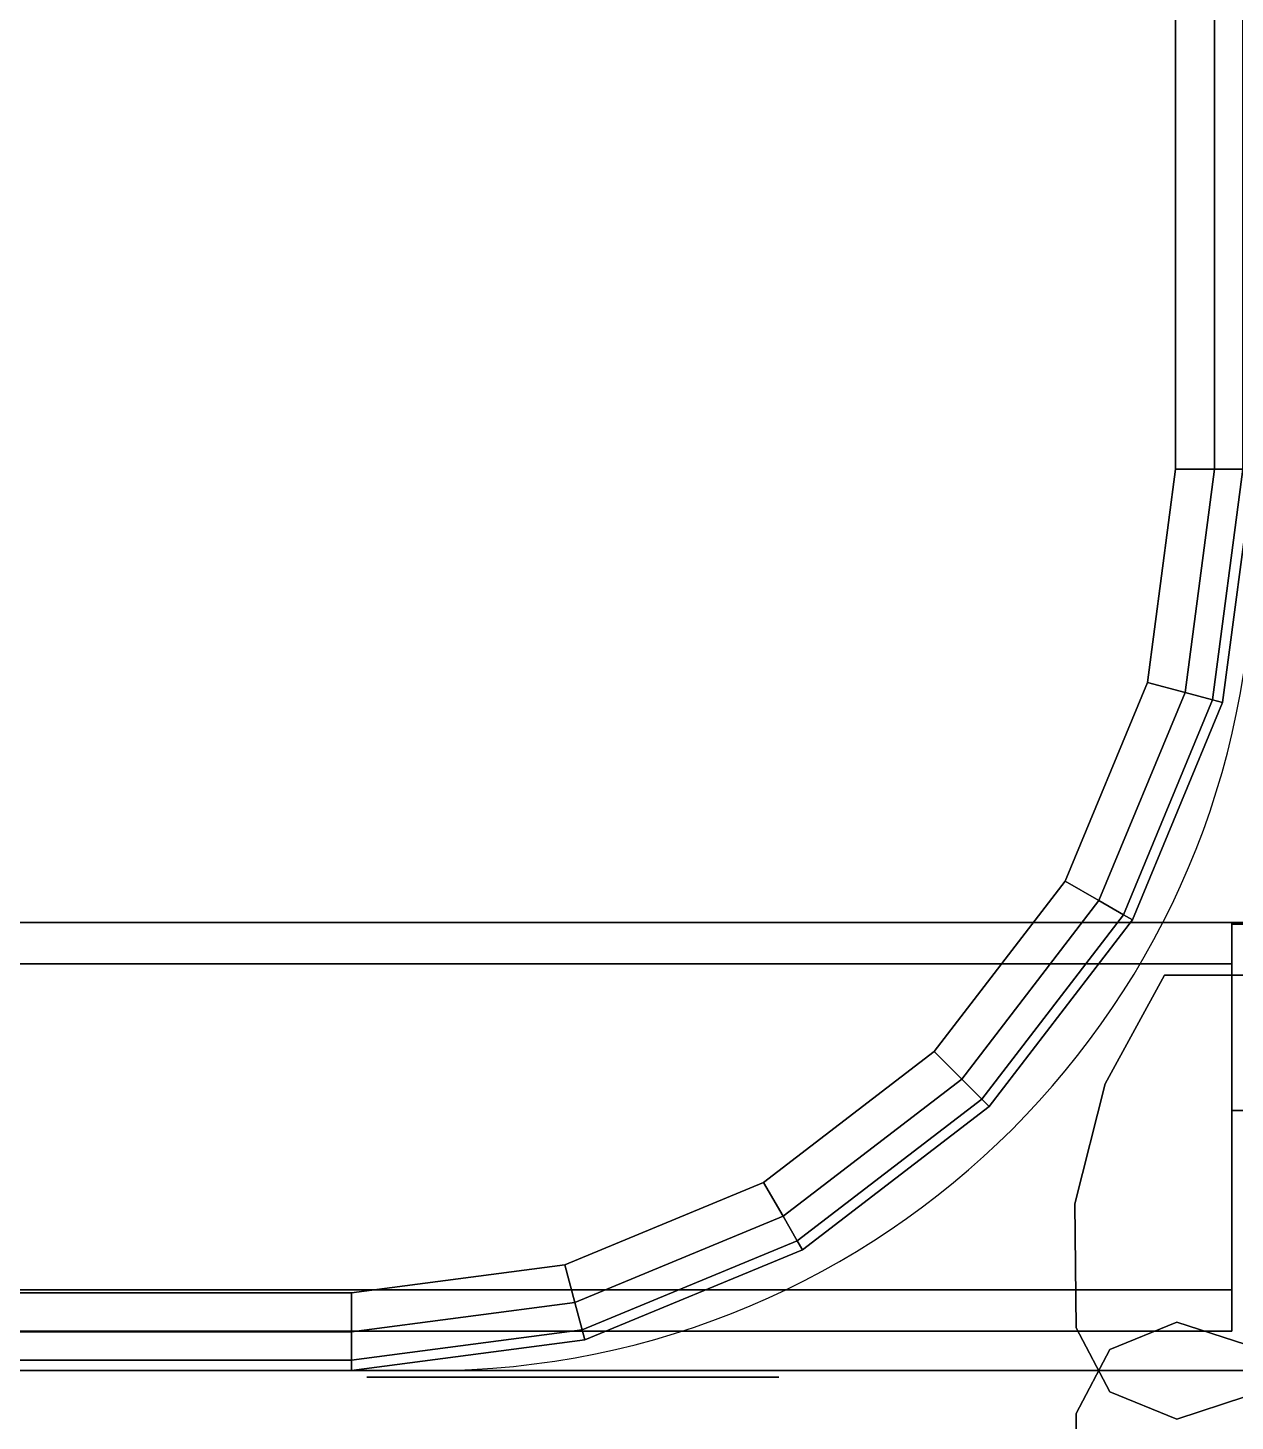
# Model space of a CAD drawing. Extents: x -170 to 1783, y -20 to 1205.
# Drawn here: x 1081.722 to 1083.553, y 255.658 to 257.773 of the extents above; entities that cross this region are included whole.
import ezdxf

# ---------------------------------------------------------------- set-up
doc = ezdxf.new("R2010")
doc.units = 0
doc.header["$LTSCALE"] = 96
doc.header["$MEASUREMENT"] = 0
for name, color, linetype in [('A-FURN-3-PANEL-TRIM', 7, 'Continuous'), ('A-FURN-3-WKSF-TOP', 7, 'Continuous'), ('A-FURN-3-WKSF-TRIM', 7, 'Continuous'), ('A-FURN-P-WKSF', 7, 'Continuous'), ('AFUPD-3-CSPT_3D', 7, 'Continuous'), ('AFUPD-3-RVBK_3D', 7, 'Continuous'), ('AFUPD-P', 7, 'Continuous'), ('MAIN_PANEL', 7, 'Continuous'), ('MAIN_STORAGE', 7, 'Continuous'), ('MAIN_WKSURF', 7, 'Continuous')]:
    doc.layers.add(name, color=color, linetype=linetype)

# ---------------------------------------------------------------- blocks, each defined once
blk = doc.blocks.new('EC-EFN-256')
at = {"layer": 'A-FURN-3-PANEL-TRIM', "color": 60, "linetype": 'Continuous'}
for points, invisible_edges in [([(23.605, -0.0328, 55.635), (23.3224, -0.0328, 55.635), (23.3224, 2.0328, 55.635), (23.605, 2.0328, 55.635)], 8), ([(23.9, 0.3185, 3.8013), (23.4, -0.1348, 3.8013), (23.9639, 0.0847, 3.8013), (23.9163, 0.1973, 3.8013)], 3), ([(23.9, 0.3185, 4.013), (23.9163, 0.1973, 4.013), (23.9639, 0.0847, 4.013), (23.4, -0.1348, 4.013)], 12), ([(23.9, 0.3185, 3.8013), (23.4, 0.3185, 3.8013), (23.4, -0.1348, 3.8013)], 12), ([(23.4, -0.1348, 4.013), (23.4, 0.3185, 4.013), (23.9, 0.3185, 4.013)], 12), ([(23.9639, 0.0847, 3.8013), (23.4, -0.1348, 3.8013), (24.0735, -0.1159, 3.8013), (24.0395, -0.0114, 3.8013)], 3), ([(23.9639, 0.0847, 4.013), (24.0395, -0.0114, 4.013), (24.0735, -0.1159, 4.013), (23.4, -0.1348, 4.013)], 12), ([(24.0735, -0.1159, 3.8013), (23.4, -0.1348, 3.8013), (23.935, -0.269, 3.8013), (24.0322, -0.2178, 3.8013)], 3), ([(24.0735, -0.1159, 4.013), (24.0322, -0.2178, 4.013), (23.935, -0.269, 4.013), (23.4, -0.1348, 4.013)], 12), ([(23.935, -0.269, 3.8013), (23.4, -0.1348, 3.8013), (23.5649, -0.2249, 3.8013), (23.7471, -0.2706, 3.8013)], 1), ([(23.935, -0.269, 4.013), (23.7471, -0.2706, 4.013), (23.5649, -0.2249, 4.013), (23.4, -0.1348, 4.013)], 8)]:
    blk.add_3dface(points, dxfattribs=dict(at, invisible_edges=invisible_edges))
for points in [[(23.605, 0.3574, 55.635), (23.605, 0.3574, 4.2397), (23.605, -0.0328, 4.2397), (23.605, -0.0328, 55.635)], [(23.4, -0.1348, 3.8013), (23.4, 0.3185, 3.8013), (23.4, 0.3185, 4.013), (23.4, -0.1348, 4.013)], [(23.3224, -0.0328, 4.2397), (23.3224, 0.045, 4.2397), (23.3224, 0.045, 55.635), (23.3224, -0.0328, 55.635)], [(24.0395, -0.0114, 3.8013), (24.0735, -0.1159, 3.8013), (24.0735, -0.1159, 4.013), (24.0395, -0.0114, 4.013)], [(23.605, -0.0328, 4.2397), (23.3224, -0.0328, 4.2397), (23.3224, -0.0328, 55.635), (23.605, -0.0328, 55.635)], [(24.0735, -0.1159, 3.8013), (24.0322, -0.2178, 3.8013), (24.0322, -0.2178, 4.013), (24.0735, -0.1159, 4.013)], [(23.5649, -0.2249, 3.8013), (23.4, -0.1348, 3.8013), (23.4, -0.1348, 4.013), (23.5649, -0.2249, 4.013)], [(23.7471, -0.2706, 3.8013), (23.5649, -0.2249, 3.8013), (23.5649, -0.2249, 4.013), (23.7471, -0.2706, 4.013)], [(24.0322, -0.2178, 3.8013), (23.935, -0.269, 3.8013), (23.935, -0.269, 4.013), (24.0322, -0.2178, 4.013)], [(23.935, -0.269, 3.8013), (23.7471, -0.2706, 3.8013), (23.7471, -0.2706, 4.013), (23.935, -0.269, 4.013)]]:
    blk.add_3dface(points, dxfattribs=at)
blk = doc.blocks.new('EC-EFN-456')
at = {"layer": 'A-FURN-3-PANEL-TRIM', "color": 60, "linetype": 'Continuous'}
for points, invisible_edges in [([(0.0361, 0.0847, 3.5747), (0.6, -0.1348, 3.5747), (0.1, 0.3185, 3.5747), (0.0837, 0.1973, 3.5747)], 3), ([(0.0361, 0.0847, 4.2397), (0.0837, 0.1973, 4.2397), (0.1, 0.3185, 4.2397), (0.6, -0.1348, 4.2397)], 12), ([(0.0361, 0.0847, 3.8013), (0.0837, 0.1973, 3.8013), (0.1, 0.3185, 3.8013), (0.6, -0.1348, 3.8013)], 12), ([(0.0361, 0.0847, 4.013), (0.6, -0.1348, 4.013), (0.1, 0.3185, 4.013), (0.0837, 0.1973, 4.013)], 3), ([(-0.0735, -0.1159, 3.5747), (0.6, -0.1348, 3.5747), (0.0361, 0.0847, 3.5747), (-0.0395, -0.0114, 3.5747)], 3), ([(-0.0735, -0.1159, 4.2397), (-0.0395, -0.0114, 4.2397), (0.0361, 0.0847, 4.2397), (0.6, -0.1348, 4.2397)], 12), ([(-0.0735, -0.1159, 3.8013), (-0.0395, -0.0114, 3.8013), (0.0361, 0.0847, 3.8013), (0.6, -0.1348, 3.8013)], 12), ([(-0.0735, -0.1159, 4.013), (0.6, -0.1348, 4.013), (0.0361, 0.0847, 4.013), (-0.0395, -0.0114, 4.013)], 3), ([(0.065, -0.269, 3.5747), (0.6, -0.1348, 3.5747), (-0.0735, -0.1159, 3.5747), (-0.0322, -0.2178, 3.5747)], 3), ([(0.065, -0.269, 4.2397), (-0.0322, -0.2178, 4.2397), (-0.0735, -0.1159, 4.2397), (0.6, -0.1348, 4.2397)], 12), ([(0.065, -0.269, 3.8013), (-0.0322, -0.2178, 3.8013), (-0.0735, -0.1159, 3.8013), (0.6, -0.1348, 3.8013)], 12), ([(0.065, -0.269, 4.013), (0.6, -0.1348, 4.013), (-0.0735, -0.1159, 4.013), (-0.0322, -0.2178, 4.013)], 3), ([(0.4351, -0.2249, 3.5747), (0.6, -0.1348, 3.5747), (0.065, -0.269, 3.5747), (0.2529, -0.2706, 3.5747)], 2), ([(0.4351, -0.2249, 4.2397), (0.2529, -0.2706, 4.2397), (0.065, -0.269, 4.2397), (0.6, -0.1348, 4.2397)], 4), ([(0.4351, -0.2249, 3.8013), (0.2529, -0.2706, 3.8013), (0.065, -0.269, 3.8013), (0.6, -0.1348, 3.8013)], 4), ([(0.4351, -0.2249, 4.013), (0.6, -0.1348, 4.013), (0.065, -0.269, 4.013), (0.2529, -0.2706, 4.013)], 2)]:
    blk.add_3dface(points, dxfattribs=dict(at, invisible_edges=invisible_edges))
for points in [[(-0.0735, -0.1159, 4.013), (-0.0395, -0.0114, 4.013), (-0.0395, -0.0114, 4.2397), (-0.0735, -0.1159, 4.2397)], [(-0.0735, -0.1159, 3.5747), (-0.0395, -0.0114, 3.5747), (-0.0395, -0.0114, 3.8013), (-0.0735, -0.1159, 3.8013)], [(-0.0322, -0.2178, 4.013), (-0.0735, -0.1159, 4.013), (-0.0735, -0.1159, 4.2397), (-0.0322, -0.2178, 4.2397)], [(-0.0322, -0.2178, 3.5747), (-0.0735, -0.1159, 3.5747), (-0.0735, -0.1159, 3.8013), (-0.0322, -0.2178, 3.8013)], [(0.065, -0.269, 4.013), (-0.0322, -0.2178, 4.013), (-0.0322, -0.2178, 4.2397), (0.065, -0.269, 4.2397)], [(0.065, -0.269, 3.5747), (-0.0322, -0.2178, 3.5747), (-0.0322, -0.2178, 3.8013), (0.065, -0.269, 3.8013)], [(0.2529, -0.2706, 4.013), (0.065, -0.269, 4.013), (0.065, -0.269, 4.2397), (0.2529, -0.2706, 4.2397)], [(0.2529, -0.2706, 3.5747), (0.065, -0.269, 3.5747), (0.065, -0.269, 3.8013), (0.2529, -0.2706, 3.8013)]]:
    blk.add_3dface(points, dxfattribs=at)
blk = doc.blocks.new('EC-WS-424-T')
at = {"layer": 'A-FURN-3-WKSF-TOP', "color": 60, "linetype": 'Continuous'}
for points, invisible_edges in [([(46.632, -0.118, 29), (46.632, -23.882, 29), (1.368, -23.882, 29), (1.368, -0.118, 29)], 5), ([(1.368, -0.118, 27.75), (1.368, -23.882, 27.75), (46.632, -23.882, 27.75), (46.632, -0.118, 27.75)], 5), ([(46.632, -23.882, 29), (46.632, -0.118, 29), (46.9555, -0.1606, 29), (46.9555, -23.8394, 29)], 5), ([(46.632, -23.882, 27.75), (46.9555, -23.8394, 27.75), (46.9555, -0.1606, 27.75), (46.632, -0.118, 27.75)], 10), ([(46.9555, -23.8394, 29), (46.9555, -0.1606, 29), (47.257, -0.2855, 29), (47.257, -23.7145, 29)], 5), ([(46.9555, -23.8394, 27.75), (47.257, -23.7145, 27.75), (47.257, -0.2855, 27.75), (46.9555, -0.1606, 27.75)], 10), ([(47.257, -23.7145, 29), (47.257, -0.2855, 29), (47.5159, -0.4841, 29), (47.5159, -23.5159, 29)], 5), ([(47.257, -23.7145, 27.75), (47.5159, -23.5159, 27.75), (47.5159, -0.4841, 27.75), (47.257, -0.2855, 27.75)], 10), ([(47.5159, -23.5159, 29), (47.5159, -0.4841, 29), (47.7145, -0.743, 29), (47.7145, -23.257, 29)], 5), ([(47.5159, -23.5159, 27.75), (47.7145, -23.257, 27.75), (47.7145, -0.743, 27.75), (47.5159, -0.4841, 27.75)], 10), ([(47.7145, -23.257, 29), (47.7145, -0.743, 29), (47.8394, -1.0445, 29), (47.8394, -22.9555, 29)], 5), ([(47.7145, -23.257, 27.75), (47.8394, -22.9555, 27.75), (47.8394, -1.0445, 27.75), (47.7145, -0.743, 27.75)], 10), ([(47.8394, -22.9555, 29), (47.8394, -1.0445, 29), (47.882, -1.368, 29), (47.882, -22.632, 29)], 1), ([(47.8394, -22.9555, 27.75), (47.882, -22.632, 27.75), (47.882, -1.368, 27.75), (47.8394, -1.0445, 27.75)], 8)]:
    blk.add_3dface(points, dxfattribs=dict(at, invisible_edges=invisible_edges))
at = {"layer": 'A-FURN-3-WKSF-TRIM', "color": 40, "linetype": 'Continuous'}
for points in [[(47.882, -1.368, 29), (47.941, -1.368, 28.9842), (47.941, -22.632, 28.9842), (47.882, -22.632, 29)], [(47.941, -1.368, 27.7658), (47.882, -1.368, 27.75), (47.882, -22.632, 27.75), (47.941, -22.632, 27.7658)], [(47.941, -1.368, 28.9842), (47.9842, -1.368, 28.941), (47.9842, -22.632, 28.941), (47.941, -22.632, 28.9842)], [(47.9842, -1.368, 27.809), (47.941, -1.368, 27.7658), (47.941, -22.632, 27.7658), (47.9842, -22.632, 27.809)], [(47.882, -22.632, 29), (47.941, -22.632, 28.9842), (47.8964, -22.9708, 28.9842), (47.8394, -22.9555, 29)], [(47.941, -22.632, 27.7658), (47.882, -22.632, 27.75), (47.8394, -22.9555, 27.75), (47.8964, -22.9708, 27.7658)], [(47.941, -22.632, 28.9842), (47.9842, -22.632, 28.941), (47.9381, -22.982, 28.941), (47.8964, -22.9708, 28.9842)], [(47.9842, -22.632, 27.809), (47.941, -22.632, 27.7658), (47.8964, -22.9708, 27.7658), (47.9381, -22.982, 27.809)], [(47.9842, -22.632, 28.941), (48, -22.632, 28.882), (47.9534, -22.9861, 28.882), (47.9381, -22.982, 28.941)], [(48, -22.632, 27.868), (47.9842, -22.632, 27.809), (47.9381, -22.982, 27.809), (47.9534, -22.9861, 27.868)], [(48, -22.632, 28.882), (48, -22.632, 27.868), (47.9534, -22.9861, 27.868), (47.9534, -22.9861, 28.882)], [(47.8394, -22.9555, 29), (47.8964, -22.9708, 28.9842), (47.7656, -23.2865, 28.9842), (47.7145, -23.257, 29)], [(47.8964, -22.9708, 27.7658), (47.8394, -22.9555, 27.75), (47.7145, -23.257, 27.75), (47.7656, -23.2865, 27.7658)], [(47.8964, -22.9708, 28.9842), (47.9381, -22.982, 28.941), (47.803, -23.3081, 28.941), (47.7656, -23.2865, 28.9842)], [(47.9381, -22.982, 27.809), (47.8964, -22.9708, 27.7658), (47.7656, -23.2865, 27.7658), (47.803, -23.3081, 27.809)], [(47.9381, -22.982, 28.941), (47.9534, -22.9861, 28.882), (47.8167, -23.316, 28.882), (47.803, -23.3081, 28.941)], [(47.9534, -22.9861, 27.868), (47.9381, -22.982, 27.809), (47.803, -23.3081, 27.809), (47.8167, -23.316, 27.868)], [(47.9534, -22.9861, 28.882), (47.9534, -22.9861, 27.868), (47.8167, -23.316, 27.868), (47.8167, -23.316, 28.882)], [(47.7145, -23.257, 29), (47.7656, -23.2865, 28.9842), (47.5576, -23.5576, 28.9842), (47.5159, -23.5159, 29)], [(47.7656, -23.2865, 27.7658), (47.7145, -23.257, 27.75), (47.5159, -23.5159, 27.75), (47.5576, -23.5576, 27.7658)], [(47.7656, -23.2865, 28.9842), (47.803, -23.3081, 28.941), (47.5881, -23.5881, 28.941), (47.5576, -23.5576, 28.9842)], [(47.803, -23.3081, 27.809), (47.7656, -23.2865, 27.7658), (47.5576, -23.5576, 27.7658), (47.5881, -23.5881, 27.809)], [(47.803, -23.3081, 28.941), (47.8167, -23.316, 28.882), (47.5993, -23.5993, 28.882), (47.5881, -23.5881, 28.941)], [(47.8167, -23.316, 27.868), (47.803, -23.3081, 27.809), (47.5881, -23.5881, 27.809), (47.5993, -23.5993, 27.868)], [(47.8167, -23.316, 28.882), (47.8167, -23.316, 27.868), (47.5993, -23.5993, 27.868), (47.5993, -23.5993, 28.882)], [(47.5159, -23.5159, 29), (47.5576, -23.5576, 28.9842), (47.2865, -23.7656, 28.9842), (47.257, -23.7145, 29)], [(47.5576, -23.5576, 27.7658), (47.5159, -23.5159, 27.75), (47.257, -23.7145, 27.75), (47.2865, -23.7656, 27.7658)], [(47.5576, -23.5576, 28.9842), (47.5881, -23.5881, 28.941), (47.3081, -23.803, 28.941), (47.2865, -23.7656, 28.9842)], [(47.5881, -23.5881, 27.809), (47.5576, -23.5576, 27.7658), (47.2865, -23.7656, 27.7658), (47.3081, -23.803, 27.809)], [(47.5881, -23.5881, 28.941), (47.5993, -23.5993, 28.882), (47.316, -23.8167, 28.882), (47.3081, -23.803, 28.941)], [(47.5993, -23.5993, 27.868), (47.5881, -23.5881, 27.809), (47.3081, -23.803, 27.809), (47.316, -23.8167, 27.868)], [(47.5993, -23.5993, 28.882), (47.5993, -23.5993, 27.868), (47.316, -23.8167, 27.868), (47.316, -23.8167, 28.882)], [(47.257, -23.7145, 29), (47.2865, -23.7656, 28.9842), (46.9708, -23.8964, 28.9842), (46.9555, -23.8394, 29)], [(47.2865, -23.7656, 27.7658), (47.257, -23.7145, 27.75), (46.9555, -23.8394, 27.75), (46.9708, -23.8964, 27.7658)], [(47.2865, -23.7656, 28.9842), (47.3081, -23.803, 28.941), (46.982, -23.9381, 28.941), (46.9708, -23.8964, 28.9842)], [(47.3081, -23.803, 27.809), (47.2865, -23.7656, 27.7658), (46.9708, -23.8964, 27.7658), (46.982, -23.9381, 27.809)], [(47.3081, -23.803, 28.941), (47.316, -23.8167, 28.882), (46.9861, -23.9534, 28.882), (46.982, -23.9381, 28.941)], [(47.316, -23.8167, 27.868), (47.3081, -23.803, 27.809), (46.982, -23.9381, 27.809), (46.9861, -23.9534, 27.868)], [(47.316, -23.8167, 28.882), (47.316, -23.8167, 27.868), (46.9861, -23.9534, 27.868), (46.9861, -23.9534, 28.882)], [(46.9555, -23.8394, 29), (46.9708, -23.8964, 28.9842), (46.632, -23.941, 28.9842), (46.632, -23.882, 29)], [(46.9708, -23.8964, 27.7658), (46.9555, -23.8394, 27.75), (46.632, -23.882, 27.75), (46.632, -23.941, 27.7658)], [(46.632, -23.882, 29), (46.632, -23.941, 28.9842), (1.368, -23.941, 28.9842), (1.368, -23.882, 29)], [(46.632, -23.941, 27.7658), (46.632, -23.882, 27.75), (1.368, -23.882, 27.75), (1.368, -23.941, 27.7658)], [(46.9708, -23.8964, 28.9842), (46.982, -23.9381, 28.941), (46.632, -23.9842, 28.941), (46.632, -23.941, 28.9842)], [(46.982, -23.9381, 27.809), (46.9708, -23.8964, 27.7658), (46.632, -23.941, 27.7658), (46.632, -23.9842, 27.809)], [(46.632, -23.941, 28.9842), (46.632, -23.9842, 28.941), (1.368, -23.9842, 28.941), (1.368, -23.941, 28.9842)], [(46.632, -23.9842, 27.809), (46.632, -23.941, 27.7658), (1.368, -23.941, 27.7658), (1.368, -23.9842, 27.809)], [(46.982, -23.9381, 28.941), (46.9861, -23.9534, 28.882), (46.632, -24, 28.882), (46.632, -23.9842, 28.941)], [(46.9861, -23.9534, 27.868), (46.982, -23.9381, 27.809), (46.632, -23.9842, 27.809), (46.632, -24, 27.868)], [(46.9861, -23.9534, 28.882), (46.9861, -23.9534, 27.868), (46.632, -24, 27.868), (46.632, -24, 28.882)], [(46.632, -23.9842, 28.941), (46.632, -24, 28.882), (1.368, -24, 28.882), (1.368, -23.9842, 28.941)], [(46.632, -24, 27.868), (46.632, -23.9842, 27.809), (1.368, -23.9842, 27.809), (1.368, -24, 27.868)], [(46.632, -24, 28.882), (46.632, -24, 27.868), (1.368, -24, 27.868), (1.368, -24, 28.882)]]:
    blk.add_3dface(points, dxfattribs=at)
at = {"layer": 'A-FURN-P-WKSF', "color": 7, "linetype": 'Continuous'}
blk.add_line((1.25, -24), (46.75, -24), dxfattribs=at)
blk.add_arc((46.75, -22.75), 1.25, 270, 360, dxfattribs=at)
blk = doc.blocks.new('EC-HP-1212-FPED')
at = {"layer": 'AFUPD-3-CSPT_3D', "color": 60, "linetype": 'Continuous'}
for points, invisible_edges in [([(0, 21.875, 27.75), (0, 0.68, 27.75), (15.25, 0.68, 27.75), (15.25, 21.875, 27.75)], 2), ([(0.0325, 0.68), (0.0325, 0.68, 2.955), (15.2175, 0.68, 2.955), (15.2175, 0.68)], 7), ([(15.2175, 0.6175, 14.0875), (15.2175, 0.06, 13.4625), (15.2175, 0.06, 2.73), (15.2175, 0.68, 14.0875)], 12), ([(15.2175, 0.06, 14.525), (15.2175, 0.1225, 14.4625), (15.2175, 0.6175, 14.4625), (15.2175, 0.68, 14.525)], 5), ([(15.2175, 0.68, 14.0875), (15.2175, 0.68, 14.525), (15.2175, 0.6175, 14.4625), (15.2175, 0.6175, 14.0875)], 2), ([(15.2175, 0.68, 2.73), (15.2175, 0.68, 14.0875), (15.2175, 0.06, 2.73)], 2), ([(15.2175, 0.6175, 25.5875), (15.2175, 0.06, 24.9625), (15.2175, 0.06, 14.65), (15.2175, 0.68, 25.5875)], 12), ([(15.2175, 0.06, 26.025), (15.2175, 0.1225, 25.9625), (15.2175, 0.6175, 25.9625), (15.2175, 0.68, 26.025)], 5), ([(15.2175, 0.68, 25.5875), (15.2175, 0.68, 26.025), (15.2175, 0.6175, 25.9625), (15.2175, 0.6175, 25.5875)], 2), ([(15.2175, 0.68, 14.65), (15.2175, 0.68, 25.5875), (15.2175, 0.06, 14.65)], 2), ([(15.2175, 0.06, 14.525), (15.2175, 0.06, 14.275), (15.2175, 0.1225, 14.275), (15.2175, 0.1225, 14.4625)], 8), ([(15.2175, 0.06, 26.025), (15.2175, 0.06, 25.775), (15.2175, 0.1225, 25.775), (15.2175, 0.1225, 25.9625)], 8)]:
    blk.add_3dface(points, dxfattribs=dict(at, invisible_edges=invisible_edges))
for points in [[(15.25, 0.68, 27.75), (0, 0.68, 27.75), (0, 0, 27.75), (15.25, 0, 27.75)], [(15.25, 0.68), (15.25, 0.68, 2.73), (0, 0.68, 2.73), (0, 0.68)], [(0, 0.68, 2.73), (15.25, 0.68, 2.73), (15.25, 0.68, 27.75), (0, 0.68, 27.75)], [(15.2175, 0.06, 14.525), (15.2175, 0.68, 14.525), (0.0325, 0.68, 14.525), (0.0325, 0.06, 14.525)], [(0.0325, 0.06, 2.73), (0.0325, 0.68, 2.73), (15.2175, 0.68, 2.73), (15.2175, 0.06, 2.73)], [(0.0325, 0.68, 14.0875), (15.2175, 0.68, 14.0875), (15.2175, 0.68, 2.73), (0.0325, 0.68, 2.73)], [(15.2175, 0.06, 26.025), (15.2175, 0.68, 26.025), (0.0325, 0.68, 26.025), (0.0325, 0.06, 26.025)], [(0.0325, 0.06, 14.65), (0.0325, 0.68, 14.65), (15.2175, 0.68, 14.65), (15.2175, 0.06, 14.65)], [(0.0325, 0.68, 25.5875), (15.2175, 0.68, 25.5875), (15.2175, 0.68, 14.65), (0.0325, 0.68, 14.65)], [(0.0325, 0.6175, 14.0875), (0.0325, 0.06, 13.4625), (15.2175, 0.06, 13.4625), (15.2175, 0.6175, 14.0875)], [(0.0325, 0.6175, 14.0875), (15.2175, 0.6175, 14.0875), (15.2175, 0.6175, 14.4625), (0.0325, 0.6175, 14.4625)], [(15.2175, 0.6175, 14.4625), (15.2175, 0.1225, 14.4625), (0.0325, 0.1225, 14.4625), (0.0325, 0.6175, 14.4625)], [(0.0325, 0.6175, 25.5875), (0.0325, 0.06, 24.9625), (15.2175, 0.06, 24.9625), (15.2175, 0.6175, 25.5875)], [(15.2175, 0.6175, 25.9625), (15.2175, 0.1225, 25.9625), (0.0325, 0.1225, 25.9625), (0.0325, 0.6175, 25.9625)], [(0.0325, 0.6175, 25.5875), (15.2175, 0.6175, 25.5875), (15.2175, 0.6175, 25.9625), (0.0325, 0.6175, 25.9625)], [(0.0325, 0.06, 14.275), (0.0325, 0.1225, 14.275), (15.2175, 0.1225, 14.275), (15.2175, 0.06, 14.275)], [(0.0325, 0.06, 25.775), (0.0325, 0.1225, 25.775), (15.2175, 0.1225, 25.775), (15.2175, 0.06, 25.775)], [(15.2175, 0.06, 14.275), (15.2175, 0.06, 14.525), (0.0325, 0.06, 14.525), (0.0325, 0.06, 14.275)], [(0.0325, 0.06, 13.4625), (0.0325, 0.06, 2.73), (15.2175, 0.06, 2.73), (15.2175, 0.06, 13.4625)], [(15.2175, 0.06, 25.775), (15.2175, 0.06, 26.025), (0.0325, 0.06, 26.025), (0.0325, 0.06, 25.775)], [(0.0325, 0.06, 24.9625), (0.0325, 0.06, 14.65), (15.2175, 0.06, 14.65), (15.2175, 0.06, 24.9625)], [(0, 0, 27.75), (0, 0, 26.15), (15.25, 0, 26.15), (15.25, 0, 27.75)]]:
    blk.add_3dface(points, dxfattribs=at)
at = {"layer": 'AFUPD-3-RVBK_3D', "color": 60, "linetype": 'Continuous'}
for points, invisible_edges in [([(0, 0.68, 27.75), (15.25, 0.68, 27.75), (15.25, 0.68, 2.73), (0, 0.68, 2.73)], 1), ([(14.2175, -0.01, 26.9493), (13.911, -0.01, 27.0103), (13.905, -0.01, 26.9493), (13.911, -0.01, 26.8883)], 9), ([(14.2175, -0.01, 26.9493), (13.911, -0.01, 26.8883), (13.9288, -0.01, 26.8297), (13.9577, -0.01, 26.7757)], 9), ([(14.2175, -0.01, 26.9493), (13.9577, -0.01, 27.1229), (13.9288, -0.01, 27.0689), (13.911, -0.01, 27.0103)], 9), ([(14.2175, -0.01, 26.9493), (13.9577, -0.01, 26.7757), (13.9965, -0.01, 26.7283), (14.0439, -0.01, 26.6895)], 9), ([(14.2175, -0.01, 26.9493), (14.0439, -0.01, 27.2091), (13.9965, -0.01, 27.1703), (13.9577, -0.01, 27.1229)], 9), ([(14.2175, -0.01, 26.9493), (14.0439, -0.01, 26.6895), (14.0979, -0.01, 26.6606), (14.1565, -0.01, 26.6428)], 9), ([(14.2175, -0.01, 26.9493), (14.1565, -0.01, 27.2558), (14.0979, -0.01, 27.238), (14.0439, -0.01, 27.2091)], 9), ([(14.2175, -0.01, 26.9493), (14.1565, -0.01, 26.6428), (14.2175, -0.01, 26.6368), (14.2785, -0.01, 26.6428)], 9), ([(14.2175, -0.01, 26.9493), (14.2785, -0.01, 27.2558), (14.2175, -0.01, 27.2618), (14.1565, -0.01, 27.2558)], 9), ([(14.2175, -0.01, 26.9493), (14.524, -0.01, 26.8883), (14.53, -0.01, 26.9493), (14.524, -0.01, 27.0103)], 9), ([(14.2175, -0.01, 26.9493), (14.4773, -0.01, 26.7757), (14.5062, -0.01, 26.8297), (14.524, -0.01, 26.8883)], 9), ([(14.2175, -0.01, 26.9493), (14.3911, -0.01, 26.6895), (14.4385, -0.01, 26.7283), (14.4773, -0.01, 26.7757)], 9), ([(14.2175, -0.01, 26.9493), (14.2785, -0.01, 26.6428), (14.3371, -0.01, 26.6606), (14.3911, -0.01, 26.6895)], 9), ([(14.2175, -0.01, 26.9493), (14.524, -0.01, 27.0103), (14.5062, -0.01, 27.0689), (14.4773, -0.01, 27.1229)], 9), ([(14.2175, -0.01, 26.9493), (14.4773, -0.01, 27.1229), (14.4385, -0.01, 27.1703), (14.3911, -0.01, 27.2091)], 9), ([(14.2175, -0.01, 26.9493), (14.3911, -0.01, 27.2091), (14.3371, -0.01, 27.238), (14.2785, -0.01, 27.2558)], 9)]:
    blk.add_3dface(points, dxfattribs=dict(at, invisible_edges=invisible_edges))
for points in [[(0.0325, 0.68, 26.15), (15.2175, 0.68, 26.15), (15.2175, 0.68, 26.025), (0.0325, 0.68, 26.025)], [(0.0325, 0.68, 14.65), (15.2175, 0.68, 14.65), (15.2175, 0.68, 14.525), (0.0325, 0.68, 14.525)]]:
    blk.add_3dface(points, dxfattribs=at)
at = {"layer": 'AFUPD-P', "color": 60, "linetype": 'Continuous'}
blk.add_line((0, 0), (15.25, 0), dxfattribs=at)
blk.add_line((0, 0), (15.25, 0), dxfattribs=at)

msp = doc.modelspace()

# ---------------------------------------------------------------- block references
at = {"layer": 'MAIN_PANEL', "color": 47, "linetype": 'Continuous', "rotation": 270}
for name, p in [('EC-EFN-256', (1083.58075, 279.73489)), ('EC-EFN-456', (1083.58075, 255.73489))]:
    msp.add_blockref(name, p, dxfattribs=at)
at = {"layer": 'MAIN_STORAGE', "color": 47, "linetype": 'Continuous'}
msp.add_blockref('EC-HP-1212-FPED', (1068.33075, 255.73489), dxfattribs=at)
at = {"layer": 'MAIN_WKSURF', "color": 47, "linetype": 'Continuous'}
msp.add_blockref('EC-WS-424-T', (1035.58075, 279.73489), dxfattribs=at)

doc.saveas('drawing.dxf')
